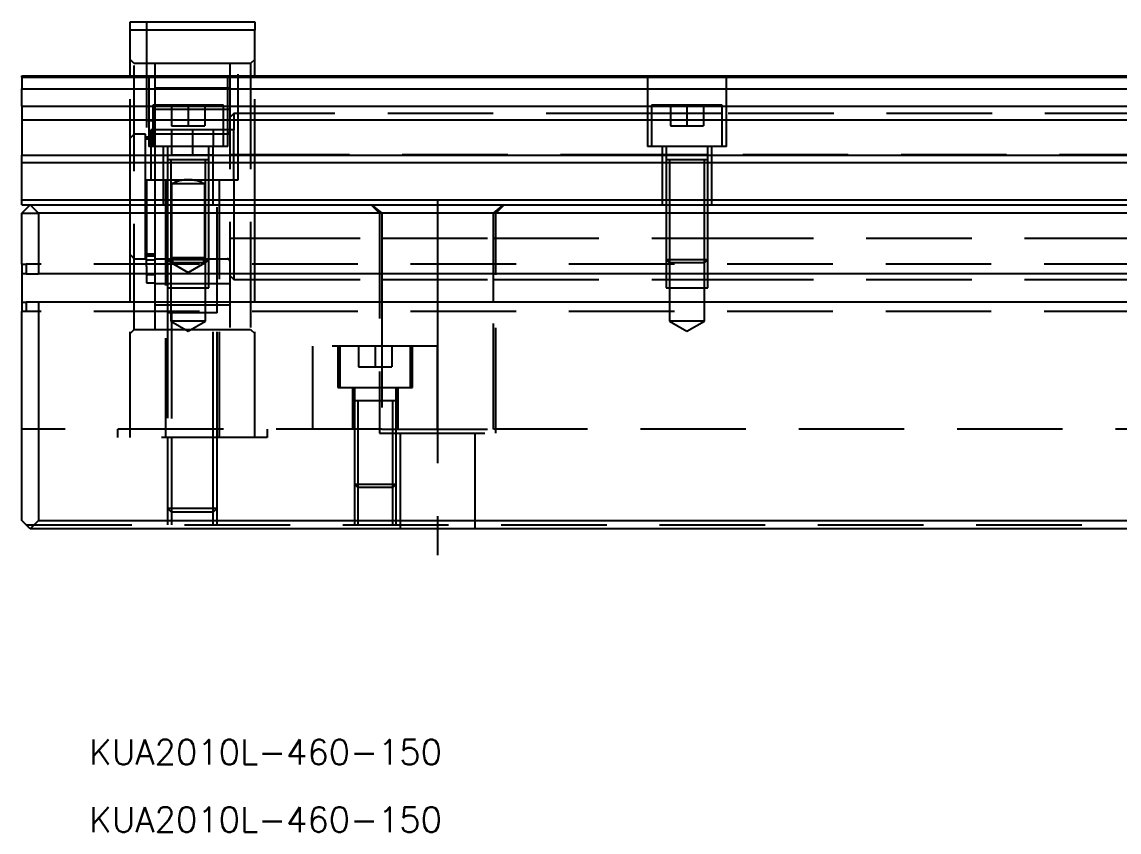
# Model space of a CAD drawing. Extents: x -7 to 750, y -389 to 120.
# Drawn here: x 0 to 132, y -388.7 to -291.2 of the extents above; entities that cross this region are included whole.
import ezdxf

# ---------------------------------------------------------------- set-up
doc = ezdxf.new("R2010")
doc.units = 0
doc.linetypes.add('CENTER', pattern=[50.8, 31.75, -6.35, 6.35, -6.35])
doc.linetypes.add('DASHED', pattern=[19.05, 12.7, -6.35])
doc.layers.get('0').update_dxf_attribs({"linetype": 'CONTINUOUS'})
doc.layers.add('CENTER', color=1, linetype='CENTER')
doc.styles.get("Standard").update_dxf_attribs({"font": 'txt.shx', "height": 3, "bigfont": 'bigfont.shx'})

# ---------------------------------------------------------------- blocks, each defined once
blk = doc.blocks.new('*U3')
at = {"color": 7, "linetype": 'CONTINUOUS'}
blk.add_text('KUA2010L-460-150', height=3, dxfattribs=at).set_placement((8.11, -380.57))
blk = doc.blocks.new('*U4')
at = {"color": 7, "linetype": 'CONTINUOUS'}
blk.add_text('KUA2010L-460-150', height=3, dxfattribs=at).set_placement((8.11, -388.69))

msp = doc.modelspace()

# ---------------------------------------------------------------- linework, layer by layer
at = {"color": 7, "linetype": 'CONTINUOUS'}
for p, q in [((13, -292.21), (13, -291.21)), ((13, -291.21), (28, -291.21)), ((28, -291.21), (28, -292.21)), ((13, -297.71), (13, -292.21)), ((28, -292.21), (13, -292.21)), ((28, -297.71), (28, -292.21)), ((0, -297.87), (0, -297.71)), ((0, -297.71), (155.5, -297.71)), ((0, -297.87), (155.5, -297.87)), ((0, -297.87), (0, -299.27)), ((0, -301.35), (0, -299.27)), ((0, -299.27), (155.5, -299.27)), ((0, -301.35), (155.5, -301.35)), ((0, -301.35), (0, -302.97)), ((0, -302.97), (0, -307.26)), ((0, -302.97), (155.5, -302.97)), ((0, -307.26), (155.5, -307.26)), ((0, -308.11), (0, -307.26)), ((0, -312.61), (0, -308.11)), ((0, -308.11), (460, -308.11)), ((22.5, -307.81), (17.5, -307.81)), ((82.5, -307.81), (77.5, -307.81)), ((0, -313.21), (0, -312.61)), ((0, -312.61), (460, -312.61)), ((0, -314.21), (1, -313.21)), ((0, -313.21), (1, -313.21)), ((1, -313.21), (459, -313.21)), ((1, -313.21), (2, -314.21)), ((0, -320.36), (0, -314.21)), ((458, -314.21), (2, -314.21)), ((2, -314.21), (2, -321.51)), ((0, -320.36), (0, -321.51)), ((0, -320.36), (0.5, -320.36)), ((0.5, -320.36), (0.5, -321.51)), ((0, -321.51), (0, -324.91)), ((0.5, -321.51), (0, -321.51)), ((0.5, -321.51), (2, -321.51)), ((458, -321.51), (2, -321.51)), ((0, -324.91), (0, -326.06)), ((0, -324.91), (0.5, -324.91)), ((2, -324.91), (0.5, -324.91)), ((0.5, -324.91), (0.5, -326.06)), ((458, -324.91), (2, -324.91)), ((2, -324.91), (2, -351.21)), ((0.5, -326.06), (0, -326.06)), ((0, -351.21), (0, -326.06)), ((23.5, -326.21), (17.5, -326.21)), ((23.5, -326.21), (17.5, -326.21)), ((45, -336.81), (40, -336.81)), ((45, -336.81), (40, -336.81)), ((1, -352.21), (0, -351.21)), ((2, -351.21), (1, -352.21)), ((459, -352.21), (1, -352.21)), ((2, -351.21), (458, -351.21))]:
    msp.add_line(p, q, dxfattribs=at)
at = {"color": 3, "linetype": 'DASHED'}
for p, q in [((15, -291.21), (15, -310.21)), ((26, -310.21), (26, -291.21)), ((13.5, -296.21), (13, -295.71)), ((16, -296.21), (13.5, -296.21)), ((13.5, -328.21), (13.5, -296.21)), ((25, -296.21), (16, -296.21)), ((16, -296.21), (16, -297.71)), ((27.5, -296.21), (25, -296.21)), ((25, -296.21), (25, -328.21)), ((28, -295.71), (27.5, -296.21)), ((27.5, -296.21), (27.5, -328.21)), ((13, -313.21), (13, -297.71)), ((15.25, -297.71), (15.25, -306.21)), ((16, -297.71), (16, -301.21)), ((24.75, -306.21), (24.75, -297.71)), ((28, -313.21), (28, -297.71)), ((75.25, -297.71), (75.25, -306.21)), ((84.75, -306.21), (84.75, -297.71)), ((25, -299.18), (16, -299.18)), ((15.75, -301.21), (15.75, -306.21)), ((24.25, -301.21), (15.75, -301.21)), ((16, -301.21), (16, -304.21)), ((25, -301.73), (16, -301.73)), ((18, -301.21), (18, -303.71)), ((20, -301.21), (20, -303.71)), ((22, -301.21), (22, -303.71)), ((24.25, -306.21), (24.25, -301.21)), ((25.5, -302.21), (25, -302.71)), ((28, -302.21), (25.5, -302.21)), ((25.5, -302.21), (25.5, -304.21)), ((75.75, -302.21), (28, -302.21)), ((75.75, -301.21), (75.75, -306.21)), ((84.25, -301.21), (75.75, -301.21)), ((84.25, -302.21), (75.75, -302.21)), ((78, -301.21), (78, -303.71)), ((80, -301.21), (80, -303.71)), ((82, -301.21), (82, -303.71)), ((84.25, -306.21), (84.25, -301.21)), ((135.75, -302.21), (84.25, -302.21)), ((15.75, -303.11), (15, -303.11)), ((16, -303.11), (15.75, -303.11)), ((13.5, -304.71), (13, -305.21)), ((14.85, -304.71), (13.5, -304.71)), ((14.85, -312.21), (14.85, -304.71)), ((15.5, -304.21), (15.5, -310.21)), ((15.75, -304.21), (15.5, -304.21)), ((25.5, -304.21), (15.75, -304.21)), ((16, -304.21), (16, -306.21)), ((24.7, -304.71), (16, -304.71)), ((18, -303.71), (20, -303.71)), ((18, -304.21), (18, -307.21)), ((20, -303.71), (22, -303.71)), ((20.5, -304.21), (20.5, -307.21)), ((23, -304.21), (23, -306.21)), ((25, -304.71), (24.7, -304.71)), ((25.5, -310.21), (25.5, -304.21)), ((78, -303.71), (80, -303.71)), ((80, -303.71), (82, -303.71)), ((15, -305.06), (14.85, -305.06)), ((15.5, -305.06), (15, -305.06)), ((16, -305.31), (15, -305.31)), ((15.75, -305.06), (15.5, -305.06)), ((16, -305.06), (15.75, -305.06)), ((24.75, -306.21), (15.25, -306.21)), ((16, -306.21), (16, -310.21)), ((17, -306.21), (17, -313.21)), ((17.5, -306.21), (17.5, -307.81)), ((18, -307.21), (20.5, -307.21)), ((20.5, -307.21), (23, -307.21)), ((22.5, -307.81), (22.5, -306.21)), ((23, -313.21), (23, -306.21)), ((25.5, -307.21), (25, -307.21)), ((28, -307.21), (25.5, -307.21)), ((77.5, -307.21), (28, -307.21)), ((84.75, -306.21), (75.25, -306.21)), ((77, -306.21), (77, -313.21)), ((77.5, -306.21), (77.5, -307.81)), ((82.5, -307.21), (77.5, -307.21)), ((82.5, -307.81), (82.5, -306.21)), ((137.5, -307.21), (82.5, -307.21)), ((83, -313.21), (83, -306.21)), ((17.5, -307.8), (17.5, -307.81)), ((17.5, -307.81), (17.5, -307.81)), ((17.5, -307.81), (17.5, -313.21)), ((22.5, -307.81), (17.5, -307.81)), ((17.9, -307.81), (17.9, -313.21)), ((22.1, -313.21), (22.1, -307.81)), ((22.5, -307.81), (22.5, -307.8)), ((22.5, -307.81), (22.5, -307.81)), ((22.5, -313.21), (22.5, -307.81)), ((77.5, -307.8), (77.5, -307.81)), ((77.5, -307.81), (77.5, -307.81)), ((77.5, -307.81), (77.5, -313.21)), ((82.5, -307.81), (77.5, -307.81)), ((77.9, -307.81), (77.9, -313.21)), ((82.1, -313.21), (82.1, -307.81)), ((82.5, -307.81), (82.5, -307.8)), ((82.5, -307.81), (82.5, -307.81)), ((82.5, -313.21), (82.5, -307.81)), ((15, -310.21), (26, -310.21)), ((15, -310.21), (15, -313.21)), ((16, -310.21), (16, -313.21)), ((17.25, -310.21), (17.25, -341.21)), ((18, -310.71), (18, -313.21)), ((22, -310.71), (18, -310.71)), ((20.06, -310.21), (19.94, -310.21)), ((22, -313.21), (22, -310.71)), ((23.5, -326.21), (23.5, -310.21)), ((23.75, -341.21), (23.75, -310.21)), ((25.5, -310.21), (25.5, -312.21)), ((14.85, -313.21), (14.85, -312.21)), ((25.5, -312.21), (25.5, -313.21)), ((13, -321.51), (13, -313.21)), ((14.85, -319.71), (14.85, -313.21)), ((15, -313.21), (15, -319.08)), ((16, -313.21), (16, -321.51)), ((17.5, -313.21), (17.5, -319.81)), ((17.5, -313.21), (17.5, -319.81)), ((17.9, -313.21), (17.9, -320.21)), ((18, -313.21), (18, -319.58)), ((22, -319.58), (22, -313.21)), ((22.1, -320.21), (22.1, -313.21)), ((22.5, -319.81), (22.5, -313.21)), ((22.5, -319.81), (22.5, -313.21)), ((25.5, -313.21), (25.5, -321.51)), ((28, -321.51), (28, -313.21)), ((42, -313.21), (43, -314.21)), ((42.06, -313.21), (43.29, -314.21)), ((56.71, -314.21), (57.94, -313.21)), ((57, -314.21), (58, -313.21)), ((77.5, -313.21), (77.5, -319.81)), ((77.5, -313.21), (77.5, -319.81)), ((77.9, -313.21), (77.9, -320.21)), ((82.1, -320.21), (82.1, -313.21)), ((82.5, -319.81), (82.5, -313.21)), ((82.5, -319.81), (82.5, -313.21)), ((0, -314.21), (2, -314.21)), ((43, -314.21), (43, -340.71)), ((43.29, -314.21), (43.29, -321.51)), ((56.71, -321.51), (56.71, -314.21)), ((57, -340.71), (57, -314.21)), ((25, -317.21), (28, -317.21)), ((28, -317.21), (43.29, -317.21)), ((43.29, -317.21), (56.71, -317.21)), ((56.71, -317.21), (77.5, -317.21)), ((77.5, -317.21), (77.9, -317.21)), ((77.9, -317.21), (82.1, -317.21)), ((82.1, -317.21), (82.5, -317.21)), ((82.5, -317.21), (137.5, -317.21)), ((13, -319.21), (13.5, -319.71)), ((14.85, -319.36), (15, -319.36)), ((15, -320.65), (15, -319.08)), ((15, -319.1), (16, -319.1)), ((15, -319.1), (16, -319.1)), ((15, -319.36), (16, -319.36)), ((459.5, -320.36), (0.5, -320.36)), ((13.5, -319.71), (14.85, -319.71)), ((16, -319.89), (15, -319.89)), ((15, -320.65), (15, -321.51)), ((16, -319.71), (24.7, -319.71)), ((17.5, -319.81), (17.9, -320.21)), ((17.5, -319.81), (17.5, -321.51)), ((17.5, -319.81), (22.5, -319.81)), ((17.9, -320.21), (17.9, -323.21)), ((22.1, -320.21), (17.9, -320.21)), ((18, -319.58), (18, -320.21)), ((18, -319.58), (18.17, -320.21)), ((22, -319.58), (18, -319.58)), ((18, -320.21), (20, -321.36)), ((20, -321.36), (22, -320.21)), ((21.83, -320.21), (22, -319.58)), ((22, -320.21), (22, -319.58)), ((22.1, -320.21), (22.5, -319.81)), ((22.1, -323.21), (22.1, -320.21)), ((22.5, -321.51), (22.5, -319.81)), ((24.7, -319.71), (25, -319.71)), ((77.5, -319.81), (77.9, -320.21)), ((77.5, -319.81), (77.5, -321.51)), ((77.5, -319.81), (82.5, -319.81)), ((77.9, -320.21), (77.9, -323.21)), ((82.1, -320.21), (77.9, -320.21)), ((82.1, -320.21), (82.5, -319.81)), ((82.1, -323.21), (82.1, -320.21)), ((82.5, -321.51), (82.5, -319.81)), ((13, -324.91), (13, -321.51)), ((15, -321.51), (15, -322.4)), ((15, -321.59), (16, -321.59)), ((16, -321.51), (16, -324.91)), ((17.5, -321.51), (17.5, -323.21)), ((22.5, -323.21), (22.5, -321.51)), ((25, -321.71), (25.5, -322.21)), ((25.5, -321.51), (25.5, -322.21)), ((28, -324.91), (28, -321.51)), ((43.29, -321.51), (43.29, -324.91)), ((56.71, -324.91), (56.71, -321.51)), ((77.5, -321.51), (77.5, -323.21)), ((82.5, -323.21), (82.5, -321.51)), ((15, -322.4), (15, -322.6)), ((15, -322.6), (16, -322.6)), ((16, -322.68), (25, -322.68)), ((17.5, -323.21), (17.5, -326.21)), ((17.5, -323.21), (22.5, -323.21)), ((17.9, -323.21), (17.9, -327.21)), ((22.1, -327.21), (22.1, -323.21)), ((25.5, -322.21), (28, -322.21)), ((28, -322.21), (43.29, -322.21)), ((43.29, -322.21), (56.71, -322.21)), ((56.71, -322.21), (77.5, -322.21)), ((77.5, -322.21), (82.5, -322.21)), ((77.5, -323.21), (82.5, -323.21)), ((77.9, -323.21), (77.9, -327.21)), ((82.1, -327.21), (82.1, -323.21)), ((82.5, -322.21), (137.5, -322.21)), ((13, -341.21), (13, -324.91)), ((16, -324.91), (16, -328.21)), ((16, -325.23), (25, -325.23)), ((28, -341.21), (28, -324.91)), ((43.29, -324.91), (43.29, -340.21)), ((56.71, -340.21), (56.71, -324.91)), ((459.5, -326.06), (0.5, -326.06)), ((17.5, -326.2), (17.5, -341.21)), ((23.5, -326.21), (17.5, -326.21)), ((17.9, -327.21), (20, -328.42)), ((22.1, -327.21), (17.9, -327.21)), ((18, -326.21), (18, -341.21)), ((20, -328.42), (22.1, -327.21)), ((23, -341.21), (23, -326.21)), ((23.5, -341.21), (23.5, -326.2)), ((77.9, -327.21), (80, -328.42)), ((82.1, -327.21), (77.9, -327.21)), ((80, -328.42), (82.1, -327.21)), ((13, -328.71), (13.5, -328.21)), ((13.5, -328.21), (16, -328.21)), ((16, -328.21), (25, -328.21)), ((25, -328.21), (27.5, -328.21)), ((27.5, -328.21), (28, -328.71)), ((50, -330.21), (35, -330.21)), ((35, -340.21), (35, -330.21)), ((38, -330.21), (38, -335.21)), ((38.25, -330.21), (38.25, -335.21)), ((40.5, -330.21), (40.5, -332.71)), ((42.5, -330.21), (42.5, -332.71)), ((44.5, -330.21), (44.5, -332.71)), ((46.75, -335.21), (46.75, -330.21)), ((47, -335.21), (47, -330.21)), ((50, -340.21), (50, -330.21)), ((40.5, -332.71), (42.5, -332.71)), ((42.5, -332.71), (44.5, -332.71)), ((38, -335.21), (47, -335.21)), ((39.75, -335.21), (39.75, -340.21)), ((40, -335.21), (40, -336.81)), ((45, -336.81), (45, -335.21)), ((45.25, -340.21), (45.25, -335.21)), ((40, -336.8), (40, -340.21)), ((45, -336.81), (40, -336.81)), ((40.4, -336.81), (40.4, -340.21)), ((44.6, -340.21), (44.6, -336.81)), ((45, -340.21), (45, -336.8)), ((43.29, -340.21), (0, -340.21)), ((11.5, -340.21), (11.5, -341.21)), ((29.5, -340.21), (29.5, -341.21)), ((40, -340.21), (40, -346.81)), ((40, -340.21), (40, -346.81)), ((40.4, -340.21), (40.4, -347.21)), ((43.29, -340.21), (56.71, -340.21)), ((44.6, -347.21), (44.6, -340.21)), ((45, -346.81), (45, -340.21)), ((45, -346.81), (45, -340.21)), ((163.29, -340.21), (56.71, -340.21)), ((29.5, -341.21), (11.5, -341.21)), ((17.5, -341.21), (17.5, -349.71)), ((17.5, -341.21), (17.5, -349.71)), ((18, -341.21), (18, -350.21)), ((23, -350.21), (23, -341.21)), ((23.5, -349.71), (23.5, -341.21)), ((23.5, -349.71), (23.5, -341.21)), ((43, -340.71), (57, -340.71)), ((45.5, -340.71), (45.5, -352.21)), ((54.5, -352.21), (54.5, -340.71)), ((40, -346.81), (40.4, -347.21)), ((40, -346.81), (40, -351.71)), ((40, -346.81), (45, -346.81)), ((44.6, -347.21), (45, -346.81)), ((45, -351.71), (45, -346.81)), ((40.4, -347.21), (40.4, -351.71)), ((44.6, -347.21), (40.4, -347.21)), ((44.6, -351.71), (44.6, -347.21)), ((17.5, -349.71), (18, -350.21)), ((17.5, -349.71), (17.5, -351.71)), ((17.5, -349.71), (23.5, -349.71)), ((23, -350.21), (23.5, -349.71)), ((23.5, -351.71), (23.5, -349.71)), ((18, -350.21), (18, -351.71)), ((23, -350.21), (18, -350.21)), ((23, -351.71), (23, -350.21)), ((0.5, -351.71), (459.5, -351.71))]:
    msp.add_line(p, q, dxfattribs=at)
for centre, radius, start, end in [((24.7, -304.41), 0.3, 270, 360), ((19.94, -314.21), 4, 90, 118.9695), ((20.06, -314.21), 4, 61.0305, 90), ((24.7, -320.01), 0.3, 0, 90)]:
    msp.add_arc(centre, radius, start, end, dxfattribs=at)
at = {"layer": 'CENTER', "color": 1, "linetype": 'CENTER'}
msp.add_line((50, -312.56), (50, -355.36), dxfattribs=at)

# ---------------------------------------------------------------- block references
at = {"color": 7, "linetype": 'CONTINUOUS'}
for name in ['*U3', '*U4']:
    msp.add_blockref(name, (0, 0), dxfattribs=at)

doc.saveas('drawing.dxf')
